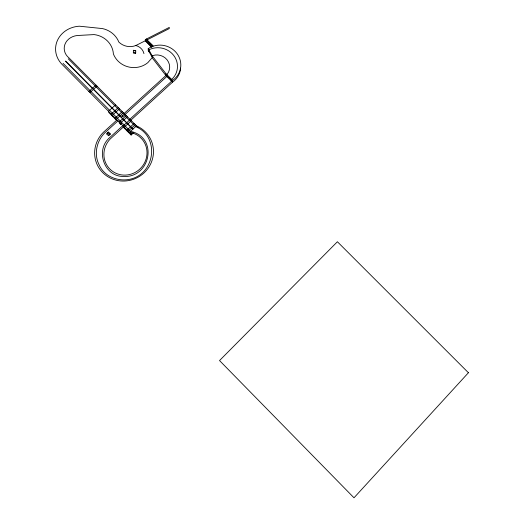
<?xml version="1.0" encoding="UTF-8"?>
<svg xmlns="http://www.w3.org/2000/svg" width="524" height="524" viewBox="0 0 524 524"><rect width="100%" height="100%" fill="white"/><g stroke="black" fill="none" stroke-linecap="round" stroke-linejoin="round"><path stroke-width="0.79" d="M135.696 53.107L135.742 50.776L133.384 50.291L133.358 53.022L135.696 53.107L133.338 52.623M152.399 57.66L152.117 55.786L165.964 73.707L165.885 75.548L124.195 113.4M124.751 114.73L166.835 76.491L166.914 74.663L168.571 72.089A12.648 11.987 10.6 0 0 167.11 59.854A12.648 11.987 10.6 0 0 155.13 55.04L152.15 55.832L148.22 48.686A20.495 19.421 11 0 1 176.784 53.284A20.495 19.421 11 0 1 172.638 80.382L172.52 82.176L130.889 120.14M180.61 68.159A20.371 19.309 10.9 0 1 172.52 82.176L165.885 75.548L152.124 57.732L147.833 62.651A21.458 20.226 8.3 0 1 113.394 53.946A21.811 20.541 4 0 0 94.091 34.591L77.257 35.508A14.888 12.995 0.7 0 0 64.891 44.468A14.888 12.995 0.7 0 0 69.116 58.033L138.074 127.489M106.752 133.948L108.422 132.068L110.217 134.124L108.488 135.696L106.752 133.948L108.422 132.068M108.488 135.696L110.158 133.823M133.469 132.893L131.131 135.035L131.026 133.948L132.199 132.867M131.347 120.71L124.286 127.149L124.424 128.269M134.124 123.513L127.077 129.959L127.194 131.066M135.297 124.692L128.249 131.138L128.36 132.245M126.232 115.568L119.171 121.987L119.328 123.133L120.494 124.306L121.555 123.337M127.404 116.741L120.337 123.166L120.494 124.306M122.917 125.563L109.293 137.976C95.512 150.047 103.752 175.73 122.413 176.444C150.512 178.92 158.91 137.314 130.456 131.328L63.05 63.358M129.526 119.544L171.571 81.227L171.682 79.425A19.323 18.314 10.7 0 0 173.68 55.4A19.323 18.314 10.7 0 0 148.855 49.846L148.888 51.817L148.259 50.664L148.22 48.686M130.175 119.538L123.12 125.97L123.258 127.096L131.131 135.035M123.258 127.096L110.256 138.945A21.962 21.111 -43.7 0 0 113.525 171.977A21.962 21.111 -43.7 0 0 145.443 160.888A21.962 21.111 -43.7 0 0 129.395 132.297L136.443 125.852A29.599 28.617 -24.8 0 1 149.052 166.828A29.599 28.617 -24.8 0 1 105.612 175.154A29.599 28.617 -24.8 0 1 103.536 132.159L116.557 120.337L116.387 119.184L123.454 112.765M122.288 111.592L115.221 118.005L115.391 119.164M122.013 116.099L122.59 115.483L123.192 116.164L122.596 115.568L122.013 116.099L122.603 116.695L123.179 116.086M118.136 120.743L104.499 133.129C96.468 141.401 93.75 154.514 99.174 164.949C104.898 178.029 121.673 183.079 134.452 177.885C156.087 169.082 158.176 135.67 135.605 126.618L68.264 58.78M115.581 104.839L108.507 111.232L108.71 112.424L116.557 120.337M118.352 107.63L111.278 114.029L111.468 115.208M119.518 108.802L112.444 115.208L112.634 116.38M151.829 46.702L152.91 45.739L146.674 39.503L145.312 40.191L151.829 46.702L151.836 47.258L145.325 40.754L145.292 39.608L169.291 27.399L169.239 28.584L146.687 40.073L146.661 38.92M146.674 39.503L145.593 40.472L145.607 41.036M88.877 91.438L95.984 85.098M89.945 92.519L97.051 86.172M131.026 133.948L61.97 64.301A25.473 22.984 1.2 0 1 57.489 40.302A25.473 22.984 1.2 0 1 79.379 26.2L102.39 28.571A22.624 21.301 4.7 0 1 118.856 42.084A15.242 14.318 8.3 0 0 135.86 45.516L145.325 40.754M135.742 50.776L133.41 50.697L133.384 50.291M166.855 75.993L170.444 79.052L171.597 80.735M165.964 73.707L172.638 80.382M122 116.014L122.603 116.695M65.618 61.098L132.998 129.002M65.474 61.229L132.847 129.14M108.481 132.369L110.217 134.124M107.59 133.004L109.326 134.76M148.875 51.273L152.124 57.195M146.641 42.071L146.628 41.507L147.709 40.538L147.722 41.108M147.676 43.106L147.663 42.542L148.744 41.573L148.75 42.136M148.711 44.134L148.698 43.577L149.779 42.608L149.785 43.171M149.74 45.169L149.733 44.612L150.82 43.643L150.82 44.206M150.781 46.204L151.855 44.678L151.855 45.241M152.91 45.739L152.916 46.295M135.86 45.516A10.971 10.362 8.2 0 1 143.949 53.605M468.423 372.734L354.001 497.8L219.53 360.558L337.397 241.747L468.423 372.734"/></g></svg>
